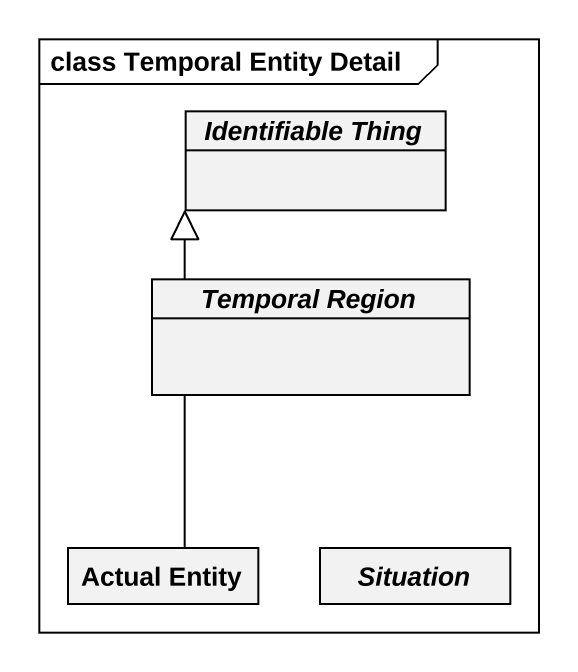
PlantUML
@startuml
mainframe class Temporal Entity Detail
hide circle
hide empty members
abstract class "Identifiable Thing" as Identifiable_Thing
abstract class "Temporal Region" as Temporal_Region
class "Actual Entity" as Actual_Entity
abstract class Situation
Actual_Entity -up-|> Identifiable_Thing
@enduml
